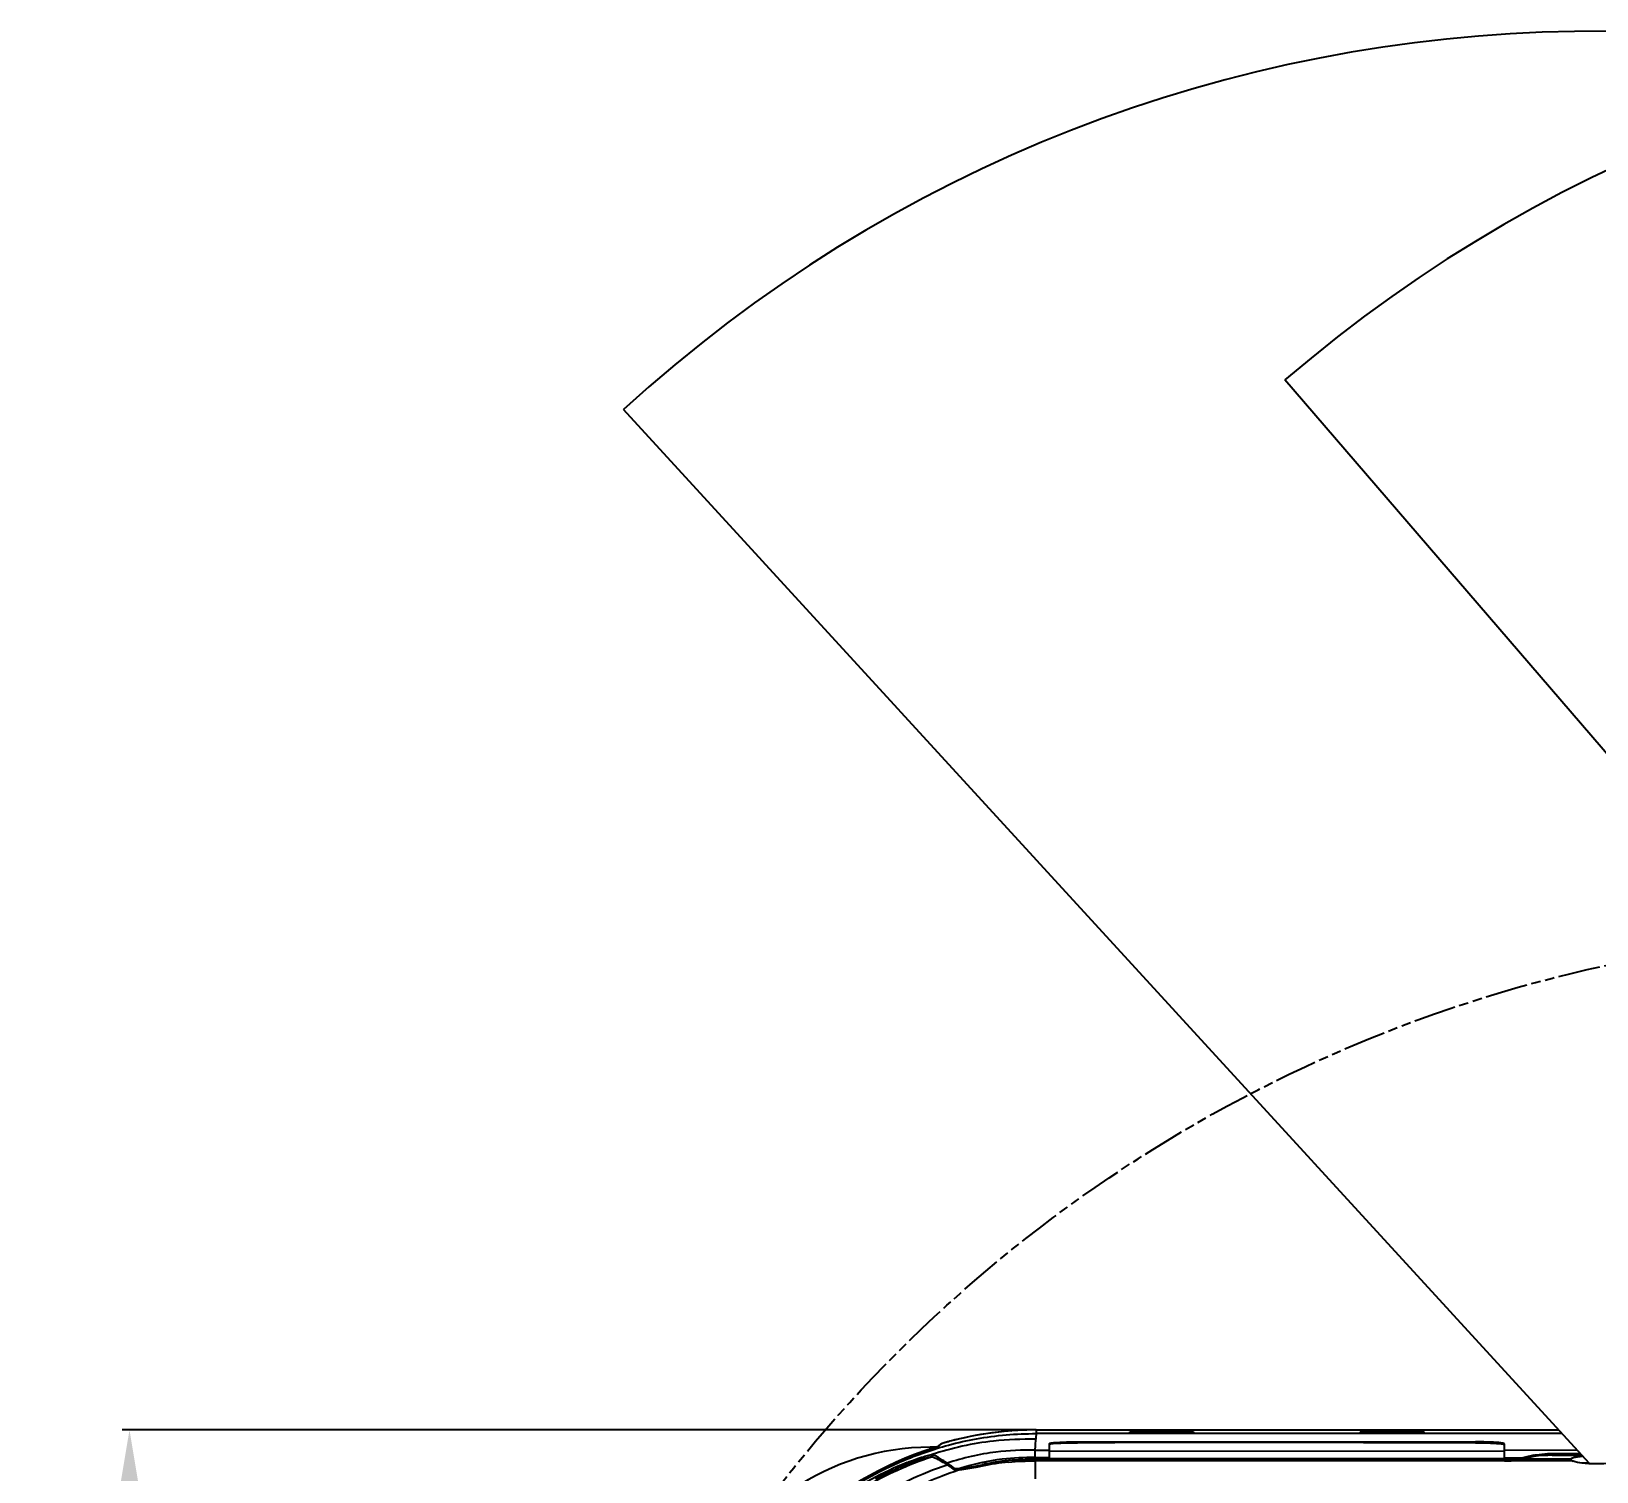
# Model space of a CAD drawing. Header units: millimetres. Extents: x 0 to 5940, y 0 to 4200.
# Drawn here: x 1972 to 2515, y 1795 to 2295 of the extents above; entities that cross this region are included whole.
import ezdxf

# ---------------------------------------------------------------- set-up
doc = ezdxf.new("R2010")
doc.units = ezdxf.units.MM
doc.header["$LTSCALE"] = 32.67
doc.header["$PDMODE"] = 3
doc.header["$PDSIZE"] = 8
doc.linetypes.add('PHANTOM', pattern=[0.8, 0.45, -0.05, 0.1, -0.05, 0.1, -0.05])
doc.layers.get('0').update_dxf_attribs({"linetype": 'CONTINUOUS'})
doc.layers.get('Defpoints').update_dxf_attribs({"linetype": 'CONTINUOUS'})
for name, color, linetype in [('00_COMPONENTS', 7, 'CONTINUOUS'), ('02___PRT_ALL_AXES', 7, 'CONTINUOUS'), ('03___PRT_ALL_CURVES', 7, 'CONTINUOUS'), ('50_ALL_DETAILS', 7, 'CONTINUOUS')]:
    doc.layers.add(name, color=color, linetype=linetype)
doc.styles.get("Standard").update_dxf_attribs({"font": 'simfang.ttf'})
doc.dimstyles.get("Standard").update_dxf_attribs({"dimtxt": 3, "dimasz": 3, "dimexe": 2.5, "dimexo": 0.5, "dimtad": 1, "dimdsep": 46, "dimtxsty": 'Standard', "dimblk": '_FILLED', "dimblk1": '_FILLED', "dimblk2": '_FILLED', "dimcen": 0.09, "dimclrt": 3, "dimazin": 2, "dimtol": 1, "dimtp": 0.01, "dimtm": 0.01, "dimtfac": 1, "dimtofl": 0, "dimtmove": 0, "dimatfit": 3, "dimldrblk": '_FILLED', "dimfxl": 1, "dimtolj": 1, "dimarcsym": 0})

# ---------------------------------------------------------------- blocks, each defined once
blk = doc.blocks.new('_FILLED')
at = {"color": 0, "linetype": 'ByBlock'}
blk.add_solid([(0, 0), (-1, 0.167), (-1, -0.167)], dxfattribs=at)
blk = doc.blocks.new('*D5')
at = {"color": 4, "lineweight": -2, "transparency": 16777216}
for start, end in [(93.4035, 126.7462), (51.4767, 84.8144)]:
    blk.add_arc((2732.86, 1795.09), 288.18, start, end, dxfattribs=at)
at = {"layer": 'Defpoints', "color": 0, "transparency": 16777216}
for p in [(2406.66, 2174.03), (3070.66, 2163.73), (2806.28, 2073.76), (2730.26, 1798.12), (2735.46, 1797.93)]:
    blk.add_point(p, dxfattribs=at)
at = {"color": 4, "lineweight": -2, "transparency": 16777216, "xscale": 20, "yscale": 20, "zscale": 20}
for p, rotation in [((2544.85, 2013.5), 218.7348510125671), ((2927.55, 2007.56), 319.4880566512157)]:
    blk.add_blockref('_FILLED', p, dxfattribs=dict(at, rotation=rotation))
at = {"color": 3, "transparency": 16777216, "insert": (2737.33, 2083.24), "char_height": 20, "attachment_point": 5}
blk.add_mtext('\\A1;83°', dxfattribs=at)
blk = doc.blocks.new('*D6')
at = {"color": 4, "lineweight": -2, "transparency": 16777216}
for p, q in [((2319.79, 1809.49), (2003.08, 1809.49)), ((2005.58, 1789.49), (2005.58, 1495.12)), ((2005.58, 1179.49), (2005.58, 1473.87)), ((2319.79, 1159.49), (2003.08, 1159.49))]:
    blk.add_line(p, q, dxfattribs=at)
at = {"layer": 'Defpoints', "color": 0, "transparency": 16777216}
for p in [(2320.29, 1809.49), (2005.58, 1159.49), (2320.29, 1159.49)]:
    blk.add_point(p, dxfattribs=at)
at = {"color": 4, "lineweight": -2, "transparency": 16777216, "xscale": 20, "yscale": 20, "zscale": 20}
for p, rotation in [((2005.58, 1809.49), 90), ((2005.58, 1159.49), 270)]:
    blk.add_blockref('_FILLED', p, dxfattribs=dict(at, rotation=rotation))
at = {"color": 3, "transparency": 16777216, "insert": (2005.58, 1484.49), "char_height": 20, "attachment_point": 5}
blk.add_mtext('\\A1;650.0', dxfattribs=at)

msp = doc.modelspace()

# ---------------------------------------------------------------- linework, layer by layer
at = {"color": 7}
msp.add_line((2285.56225, 1803.49438), (2283.47627, 1803.49438), dxfattribs=at)
msp.add_arc((2283.47627, 1718.99438), 84.5, 90, 158.5023226, dxfattribs=at)
at = {"layer": '00_COMPONENTS', "color": 7}
for p, q in [((2730.26008, 1798.11745), (2406.658, 2174.02818)), ((2512.25768, 1797.93431), (2177.0649, 2163.73307)), ((2320.29037, 1809.49438), (2501.66483, 1809.49438)), ((2286.51205, 1804.04211), (2286.02615, 1803.64619)), ((2287.02317, 1804.45544), (2286.51205, 1804.04211)), ((2287.47701, 1804.69051), (2287.43835, 1804.67596)), ((2287.51831, 1804.70568), (2287.47701, 1804.69051)), ((2287.56249, 1804.72158), (2287.51831, 1804.70568)), ((2287.60974, 1804.73826), (2287.56249, 1804.72158)), ((2287.66028, 1804.75579), (2287.60974, 1804.73826)), ((2287.71431, 1804.77425), (2287.66028, 1804.75579)), ((2287.80224, 1804.80375), (2287.71431, 1804.77425)), ((2287.89887, 1804.83555), (2287.80224, 1804.80375)), ((2288.00459, 1804.86972), (2287.89887, 1804.83555)), ((2288.11968, 1804.90631), (2288.00459, 1804.86972)), ((2288.2881, 1804.9589), (2288.11968, 1804.90631)), ((2288.47406, 1805.01585), (2288.2881, 1804.9589)), ((2288.67825, 1805.07721), (2288.47406, 1805.01585)), ((2288.90134, 1805.14304), (2288.67825, 1805.07721)), ((2289.14393, 1805.21333), (2288.90134, 1805.14304)), ((2289.27267, 1805.25013), (2289.14393, 1805.21333)), ((2289.54526, 1805.32697), (2289.27267, 1805.25013)), ((2289.83814, 1805.40797), (2289.54526, 1805.32697)), ((2290.1514, 1805.49293), (2289.83814, 1805.40797)), ((2290.35344, 1805.54684), (2290.1514, 1805.49293)), ((2311.63697, 1809.18143), (2311.74246, 1809.18955)), ((2502.84617, 1808.20994), (2320.29034, 1808.20945)), ((2324.81049, 1804.73764), (2324.81049, 1798.94441)), ((2352.85997, 1808.70812), (2352.85997, 1808.78668)), ((2352.86372, 1808.70056), (2352.85997, 1808.70812)), ((2374.85997, 1808.70812), (2374.85618, 1808.70056)), ((2374.85997, 1808.78668), (2374.85997, 1808.70812)), ((2432.85997, 1808.70812), (2432.85997, 1808.78668)), ((2432.86372, 1808.70056), (2432.85997, 1808.70812)), ((2454.85997, 1808.70812), (2454.85618, 1808.70056)), ((2454.85997, 1808.78668), (2454.85997, 1808.70812)), ((2482.81049, 1799.41442), (2482.81049, 1804.69722)), ((2284.06028, 1800.19046), (2284.07904, 1800.90944)), ((2286.02608, 1803.64618), (2285.84005, 1803.58516)), ((2286.07064, 1803.66079), (2286.02608, 1803.64618)), ((2286.14986, 1803.68675), (2286.07064, 1803.66079)), ((2286.20601, 1803.70511), (2286.15037, 1803.68689)), ((2286.23083, 1803.71324), (2286.20601, 1803.70511)), ((2319.95854, 1799.24239), (2321.91621, 1799.24317)), ((2324.81137, 1798.73716), (2319.95854, 1798.72779)), ((2321.91621, 1799.24317), (2323.24529, 1799.24585)), ((2323.24529, 1799.24585), (2324.81049, 1799.24672)), ((2350.3341, 1798.76474), (2349.46795, 1798.76167)), ((2364.41607, 1798.77049), (2350.3341, 1798.76474)), ((2355.8275, 1798.96917), (2362.93425, 1798.97425)), ((2364.52233, 1798.77509), (2364.41607, 1798.77049)), ((2482.80673, 1798.72938), (2478.18756, 1798.73899)), ((2482.81049, 1799.23576), (2482.81049, 1798.93451)), ((2482.90109, 1799.23512), (2482.87096, 1799.23511)), ((2489.24568, 1799.32549), (2489.14535, 1799.29903)), ((2489.15781, 1799.80945), (2489.25767, 1799.83598)), ((2499.39152, 1800.68939), (2509.74863, 1800.67246)), ((2509.28019, 1801.18368), (2499.40443, 1801.19978)), ((2293.82088, 1795.60922), (2293.7424, 1795.60247)), ((2512.25768, 1797.75289), (2512.25768, 1797.93431))]:
    msp.add_line(p, q, dxfattribs=at)
at = {"layer": '00_COMPONENTS', "color": 4}
for p, q in [((2320.29037, 1809.49438), (2320.29037, 1808.22402)), ((2287.07232, 1804.39436), (2286.99356, 1804.33098)), ((2287.07233, 1804.39436), (2286.99356, 1804.33098)), ((2287.18327, 1804.48352), (2287.07232, 1804.39436)), ((2287.37574, 1804.63783), (2287.18327, 1804.48352)), ((2290.36009, 1805.54822), (2290.35344, 1805.54684)), ((2311.74247, 1809.18955), (2311.63704, 1809.18053)), ((2352.85997, 1808.78668), (2352.98089, 1808.6658)), ((2374.85997, 1808.78668), (2374.73905, 1808.6658)), ((2432.85997, 1808.78668), (2432.98089, 1808.6658)), ((2454.85997, 1808.78668), (2454.73905, 1808.6658)), ((2472.81049, 1805.33509), (2472.81049, 1805.03444)), ((2284.03196, 1800.91647), (2284.01337, 1800.20072)), ((2286.39821, 1799.91357), (2286.37882, 1799.16916)), ((2319.95854, 1799.24124), (2319.96184, 1799.90267)), ((2319.95854, 1798.72779), (2319.95854, 1799.24239)), ((2319.96182, 1802.50351), (2324.81049, 1802.50352)), ((2319.96186, 1799.9027), (2319.96185, 1802.50351)), ((2319.96185, 1799.90273), (2324.81049, 1799.90274)), ((2324.81048, 1802.20326), (2482.79749, 1802.15436)), ((2324.81049, 1799.61221), (2475.56188, 1799.55353)), ((2475.56188, 1799.55353), (2482.80702, 1799.55066)), ((2482.80673, 1798.94642), (2482.80673, 1798.72938)), ((2508.17302, 1802.39195), (2482.81049, 1802.4439)), ((2482.81061, 1799.84352), (2486.39342, 1799.83625)), ((2506.65772, 1798.68327), (2482.8428, 1798.72563)), ((2486.39342, 1799.83625), (2489.25854, 1799.83034)), ((2488.79363, 1799.21101), (2488.8053, 1799.72124)), ((2505.86008, 1799.28776), (2489.24568, 1799.32549)), ((2499.39152, 1800.68939), (2499.40443, 1801.19978)), ((2275.28232, 1797.43549), (2275.46941, 1798.17727)), ((2289.40059, 1797.93853), (2289.38671, 1797.40452)), ((2291.62855, 1796.30443), (2291.61459, 1795.76647)), ((2293.83084, 1796.14576), (2293.82001, 1795.60912)), ((2301.53839, 1796.90259), (2301.53839, 1797.43035)), ((2319.96347, 1797.4383), (2319.96382, 1797.3135)), ((2319.96353, 1797.73601), (2319.96355, 1797.18503)), ((2319.96382, 1797.3135), (2319.96489, 1797.18504)), ((2319.96489, 1797.18504), (2319.97431, 1792.51022)), ((2319.96623, 1797.18505), (2319.96831, 1795.08952))]:
    msp.add_line(p, q, dxfattribs=at)
at = {"layer": '00_COMPONENTS', "color": 7}
for points in [[(2287.17706, 1804.55887), (2287.1564, 1804.54706), (2287.13457, 1804.53396), (2287.11169, 1804.5195), (2287.08781, 1804.50355), (2287.06289, 1804.4859), (2287.0371, 1804.46646), (2287.02306, 1804.45535)], [(2287.43835, 1804.67596), (2287.41987, 1804.66887), (2287.40193, 1804.66188), (2287.38447, 1804.65498), (2287.36733, 1804.64809), (2287.35052, 1804.64121), (2287.33398, 1804.63431), (2287.31749, 1804.62728), (2287.30105, 1804.62012), (2287.2846, 1804.61277), (2287.26788, 1804.60509), (2287.25088, 1804.59705), (2287.23353, 1804.58859), (2287.21546, 1804.57946), (2287.19664, 1804.56958), (2287.17706, 1804.55887)], [(2311.63695, 1809.1816), (2310.0602, 1809.04614), (2308.2324, 1808.86285), (2306.40814, 1808.65169), (2304.58783, 1808.41273), (2302.77186, 1808.14603), (2300.96065, 1807.85168), (2299.15461, 1807.52978), (2297.35408, 1807.18039), (2295.5594, 1806.80361), (2293.77098, 1806.39953), (2291.98928, 1805.96828), (2290.35344, 1805.54684)], [(2284.06028, 1800.19046), (2284.05622, 1800.19235), (2284.05186, 1800.19397), (2284.04722, 1800.19531), (2284.04228, 1800.19625), (2284.03706, 1800.19691), (2284.03155, 1800.19765), (2284.02577, 1800.19859), (2284.01971, 1800.19961), (2284.01337, 1800.20072)], [(2284.03196, 1800.91647), (2284.03834, 1800.91607), (2284.04442, 1800.91558), (2284.05023, 1800.91499), (2284.05574, 1800.9143), (2284.06098, 1800.91352), (2284.06592, 1800.91264), (2284.07058, 1800.91167), (2284.07496, 1800.9106), (2284.07904, 1800.90944)], [(2324.81136, 1798.73806), (2323.22595, 1798.73533), (2319.95854, 1798.72779)], [(2482.87096, 1799.23511), (2482.85087, 1799.23503), (2482.8408, 1799.23513), (2482.83072, 1799.23542), (2482.82061, 1799.23585), (2482.81048, 1799.23642)]]:
    msp.add_lwpolyline(points, dxfattribs=at)
at = {"layer": '00_COMPONENTS', "color": 4}
msp.add_lwpolyline([(2319.96191, 1797.736), (2319.96315, 1797.61913), (2319.9635, 1797.55958)], dxfattribs=at)
at = {"layer": '00_COMPONENTS', "color": 7}
for centre, radius, start, end in [((2514.85999, 1795.09439), 500, 49.2759924, 132.4999977), ((2732.86236, 1795.09452), 500, 47.4994512, 130.7234565), ((2320.29037, 1689.49438), 120, 90, 94.0847857), ((2390.79509, -64637.50901), 66442.59442, 89.9292752292, 90.048467053), ((2320.29037, 1689.49438), 119.16205, 107.4502302, 159.8464152), ((2278.8459, 1784.86742), 16.16439, 62.2229537, 67.0001066), ((2318.26792, 1720.57212), 78.65789, 95.5216099, 102.2798707), ((2482.95855, 1837.83015), 39.11044, 269.8881651, 273.1681688), ((2486.82993, 1808.30245), 9.29639, 282.1900456, 284.4223042), ((2486.8482, 1808.79174), 9.27447, 282.1857613, 284.4200165), ((2509.54892, 1723.63328), 78.36265, 102.1935052, 105.0162776), ((2509.5707, 1724.11179), 78.39568, 102.1949187, 105.0165502), ((2499.26225, 1742.08598), 58.59967, 89.8736099, 91.4376767), ((2499.27551, 1742.5723), 58.62374, 89.8740024, 91.4374269), ((2318.6343, 1691.46575), 115.1108, 112.0204097, 125.4673439), ((2320.45765, 1686.90286), 119.4079, 112.2301527, 117.9176787), ((2318.29469, 1720.4483), 78.26897, 95.5693347, 102.3619118), ((2513.89136, 1750.37202), 47.6618, 93.0962619, 94.1088152), ((2514.29722, 1742.96635), 55.07857, 92.2151237, 93.1017393)]:
    msp.add_arc(centre, radius, start, end, dxfattribs=at)
at = {"layer": '00_COMPONENTS', "color": 4}
for centre, radius, start, end in [((2395.83402, 1669.16494), 173.53992, 128.8422407, 129.1662946), ((2287.64696, 1803.68118), 0.99428, 126.9064881, 128.8570133), ((2321.12432, 1689.4937), 120.06286, 103.9789251, 104.8467411), ((2321.1529, 1689.33221), 120.22647, 95.6872208, 103.9735474), ((2321.12598, 1689.48742), 120.06935, 94.5327673, 95.6817775), ((2523.29095, 1794.03105), 203.4945, 176.0042818, 176.5510904), ((2286.52115, 1802.74548), 1.01036, 106.6986799, 109.4893067), ((2778.26183, 1797.68253), 458.30154, 179.8698038, 179.9933171), ((2482.99262, 1834.38376), 35.44914, 269.7058076, 270.9364298), ((2499.2963, 1742.4517), 58.44702, 89.9014601, 91.4696223)]:
    msp.add_arc(centre, radius, start, end, dxfattribs=at)
at = {"layer": '00_COMPONENTS', "color": 7}
for points, knots in [([(2267.60314, 1795.83362), (2269.58942, 1796.81284), (2276.8119, 1800.12819), (2284.35205, 1802.74085), (2289.88478, 1804.23282)], [0, 0, 0, 0, 0.278737502, 1, 1, 1, 1]), ([(2289.88478, 1804.23284), (2293.06865, 1805.09142), (2303.064, 1807.37481), (2313.34584, 1808.21086), (2320.29034, 1808.21094)], [0, 0, 0, 0, 0.321965569, 1, 1, 1, 1]), ([(2324.81049, 1804.73796), (2324.80952, 1804.8123), (2325.15985, 1804.90232), (2325.62835, 1805.00037), (2326.56578, 1805.0995), (2328.30367, 1805.22879), (2331.04402, 1805.33209), (2333.35639, 1805.36083), (2334.61364, 1805.3624)], [0, 0, 0, 0, 0.022609762, 0.079830093, 0.171573001, 0.295071736, 0.617650107, 1, 1, 1, 1]), ([(2324.81049, 1804.43762), (2324.81019, 1804.45647), (2324.94184, 1804.5997), (2325.12701, 1804.5982), (2325.27751, 1804.62809)], [0, 0, 0, 0, 0.109424015, 1, 1, 1, 1]), ([(2325.27751, 1804.62809), (2326.43825, 1804.85862), (2329.56444, 1804.96689), (2332.66472, 1805.0588), (2334.59067, 1805.06163)], [0, 0, 0, 0, 0.380594984, 1, 1, 1, 1]), ([(2352.85997, 1808.78668), (2352.85966, 1808.80666), (2352.96376, 1808.82216), (2353.09378, 1808.85077), (2353.37231, 1808.87376), (2353.72795, 1808.90039), (2354.19103, 1808.92483), (2354.98487, 1808.9591), (2356.18272, 1808.99533), (2357.82846, 1809.02973), (2359.70632, 1809.05533), (2361.74355, 1809.07119), (2363.8621, 1809.07653), (2365.98056, 1809.07116), (2368.01755, 1809.05529), (2369.89501, 1809.02967), (2371.54023, 1808.99525), (2372.73756, 1808.95901), (2373.53094, 1808.92473), (2373.99362, 1808.90028), (2374.34891, 1808.87368), (2374.627, 1808.85063), (2374.75672, 1808.82214), (2374.8603, 1808.80652), (2374.85997, 1808.78668)], [0, 0, 0, 0, 0.002720961, 0.010026329, 0.022001135, 0.038562357, 0.059555581, 0.084783855, 0.146939334, 0.222646679, 0.308999075, 0.402681129, 0.500097347, 0.597509822, 0.691180788, 0.777515172, 0.853198284, 0.915324329, 0.940535689, 0.961513149, 0.978052457, 0.990016943, 0.997297082, 1, 1, 1, 1]), ([(2374.85625, 1808.70056), (2374.83649, 1808.6808), (2374.74024, 1808.66858), (2374.56633, 1808.63765), (2374.28228, 1808.61581), (2373.90672, 1808.58936), (2373.43547, 1808.56561), (2372.63472, 1808.53229), (2371.43921, 1808.4971), (2369.80494, 1808.46368), (2367.94981, 1808.43886), (2365.94285, 1808.4235), (2363.85856, 1808.41833), (2361.77433, 1808.42352), (2359.76753, 1808.43888), (2357.91264, 1808.46372), (2356.27872, 1808.49715), (2355.08354, 1808.53235), (2354.28308, 1808.56567), (2353.8121, 1808.58943), (2353.43676, 1808.61587), (2353.15299, 1808.63773), (2352.97933, 1808.66862), (2352.88336, 1808.68089), (2352.8637, 1808.70056)], [0, 0, 0, 0, 0.003807301, 0.012113199, 0.024924266, 0.042144349, 0.063616355, 0.089145232, 0.151389937, 0.226571448, 0.311898887, 0.404205022, 0.50006481, 0.59592219, 0.688221186, 0.773537022, 0.848702913, 0.910928705, 0.936446178, 0.957908971, 0.975113087, 0.987918967, 0.996209967, 1, 1, 1, 1]), ([(2432.85997, 1808.78668), (2432.85966, 1808.80666), (2432.96376, 1808.82216), (2433.09378, 1808.85077), (2433.37231, 1808.87376), (2433.72795, 1808.90039), (2434.19103, 1808.92483), (2434.98487, 1808.9591), (2436.18272, 1808.99533), (2437.82846, 1809.02973), (2439.70632, 1809.05533), (2441.74355, 1809.07119), (2443.8621, 1809.07653), (2445.98056, 1809.07116), (2448.01755, 1809.05529), (2449.89501, 1809.02967), (2451.54023, 1808.99525), (2452.73756, 1808.95901), (2453.53094, 1808.92473), (2453.99362, 1808.90028), (2454.34891, 1808.87368), (2454.627, 1808.85063), (2454.75672, 1808.82214), (2454.8603, 1808.80652), (2454.85997, 1808.78668)], [0, 0, 0, 0, 0.002720961, 0.010026329, 0.022001135, 0.038562357, 0.059555581, 0.084783855, 0.146939334, 0.222646679, 0.308999075, 0.402681129, 0.500097347, 0.597509822, 0.691180788, 0.777515172, 0.853198284, 0.915324329, 0.940535689, 0.961513149, 0.978052457, 0.990016943, 0.997297082, 1, 1, 1, 1]), ([(2454.85625, 1808.70056), (2454.83649, 1808.6808), (2454.74024, 1808.66858), (2454.56633, 1808.63765), (2454.28228, 1808.61581), (2453.90672, 1808.58936), (2453.43547, 1808.56561), (2452.63472, 1808.53229), (2451.43921, 1808.4971), (2449.80494, 1808.46368), (2447.94981, 1808.43886), (2445.94285, 1808.4235), (2443.85856, 1808.41833), (2441.77433, 1808.42352), (2439.76753, 1808.43888), (2437.91264, 1808.46372), (2436.27872, 1808.49715), (2435.08354, 1808.53235), (2434.28308, 1808.56567), (2433.8121, 1808.58943), (2433.43676, 1808.61587), (2433.15299, 1808.63773), (2432.97933, 1808.66862), (2432.88336, 1808.68089), (2432.8637, 1808.70056)], [0, 0, 0, 0, 0.003807301, 0.012113199, 0.024924266, 0.042144349, 0.063616355, 0.089145232, 0.151389937, 0.226571448, 0.311898887, 0.404205022, 0.50006481, 0.59592219, 0.688221186, 0.773537022, 0.848702913, 0.910928705, 0.936446178, 0.957908971, 0.975113087, 0.987918967, 0.996209967, 1, 1, 1, 1]), ([(2482.81041, 1804.69775), (2482.81041, 1804.77397), (2482.45175, 1804.86492), (2481.96951, 1804.96634), (2481.00876, 1805.06787), (2479.23221, 1805.20112), (2476.4411, 1805.30684), (2474.08747, 1805.33431), (2472.81049, 1805.33509)], [0, 0, 0, 0, 0.022722672, 0.08039478, 0.172750137, 0.296640742, 0.61928344, 1, 1, 1, 1]), ([(2472.81049, 1805.03444), (2474.00562, 1805.03407), (2476.23109, 1804.99967), (2479.22415, 1804.9277), (2481.30273, 1804.69809), (2482.45171, 1804.64542), (2482.75457, 1804.46402)], [0, 0, 0, 0, 0.359334318, 0.670880003, 0.893855322, 1, 1, 1, 1]), ([(2275.28232, 1797.43549), (2276.31271, 1797.85666), (2278.23876, 1798.59337), (2280.83341, 1799.49109), (2282.70261, 1799.95204), (2283.68822, 1800.23501), (2284.01414, 1800.20096)], [0, 0, 0, 0, 0.363792006, 0.674910107, 0.892903889, 1, 1, 1, 1]), ([(2275.47508, 1798.17937), (2276.47333, 1798.58333), (2278.34676, 1799.29346), (2280.88611, 1800.16797), (2282.73191, 1800.64672), (2283.7088, 1800.93249), (2284.03265, 1800.91639)], [0, 0, 0, 0, 0.358950399, 0.668492005, 0.891921016, 1, 1, 1, 1]), ([(2286.39846, 1799.91357), (2286.19526, 1800.03448), (2285.45762, 1800.44492), (2284.65737, 1800.72692), (2284.07902, 1800.90934)], [0, 0, 0, 0, 0.280528059, 1, 1, 1, 1]), ([(2285.84005, 1803.58516), (2285.74665, 1803.55455), (2285.31944, 1803.41484), (2284.89141, 1803.27765), (2284.55638, 1803.17233)], [0, 0, 0, 0, 0.218661307, 1, 1, 1, 1]), ([(2289.38683, 1797.40452), (2289.11298, 1797.57447), (2288.12506, 1798.18709), (2287.12222, 1798.77745), (2286.37882, 1799.16916)], [0, 0, 0, 0, 0.277226394, 1, 1, 1, 1]), ([(2482.90108, 1799.2302), (2483.82516, 1799.23012), (2485.03413, 1799.26818), (2486.23844, 1799.36627), (2486.52128, 1799.39333)], [0, 0, 0, 0, 0.764835014, 1, 1, 1, 1]), ([(2488.7929, 1799.21567), (2488.54322, 1799.1616), (2487.32892, 1798.94091), (2486.09669, 1798.83333), (2485.12006, 1798.77948)], [0, 0, 0, 0, 0.207099462, 1, 1, 1, 1]), ([(2486.52128, 1799.39333), (2486.73706, 1799.41398), (2487.50235, 1799.4959), (2488.26535, 1799.60932), (2488.80588, 1799.72624)], [0, 0, 0, 0, 0.281586884, 1, 1, 1, 1]), ([(2497.79201, 1800.6672), (2497.31296, 1800.65511), (2495.71003, 1800.59002), (2494.09884, 1800.4656), (2492.99763, 1800.22806)], [0, 0, 0, 0, 0.298431125, 1, 1, 1, 1]), ([(2493.01055, 1800.73845), (2493.31256, 1800.80359), (2494.89792, 1801.07), (2496.50817, 1801.14486), (2497.80492, 1801.17759)], [0, 0, 0, 0, 0.192361322, 1, 1, 1, 1]), ([(2505.85999, 1799.30058), (2505.85999, 1799.36836), (2506.11217, 1799.82225), (2506.67049, 1799.88711), (2507.07132, 1799.9854)], [0, 0, 0, 0, 0.141064083, 1, 1, 1, 1]), ([(2505.85999, 1799.30035), (2505.85999, 1799.24561), (2506.00205, 1798.90536), (2506.38688, 1798.79007), (2506.65969, 1798.68232)], [0, 0, 0, 0, 0.157262661, 1, 1, 1, 1]), ([(2511.32759, 1797.82335), (2510.83564, 1797.86739), (2509.26582, 1798.04851), (2507.67793, 1798.29334), (2506.65969, 1798.68232)], [0, 0, 0, 0, 0.311832898, 1, 1, 1, 1]), ([(2523.06, 1798.64526), (2521.50695, 1798.05171), (2517.51619, 1797.65982), (2513.59176, 1797.62066), (2511.32759, 1797.82335)], [0, 0, 0, 0, 0.422429432, 1, 1, 1, 1]), ([(2251.40053, 1786.17022), (2252.75812, 1787.13765), (2257.96201, 1790.67725), (2263.45437, 1793.78843), (2267.60308, 1795.83372)], [0, 0, 0, 0, 0.264923022, 1, 1, 1, 1]), ([(2293.74249, 1795.60259), (2293.27742, 1795.56323), (2292.5905, 1795.54021), (2291.80423, 1795.60115), (2291.61449, 1795.76623)], [0, 0, 0, 0, 0.649828852, 1, 1, 1, 1]), ([(2291.62867, 1796.30442), (2291.82422, 1796.13456), (2292.63928, 1796.07792), (2293.34885, 1796.1035), (2293.83093, 1796.14571)], [0, 0, 0, 0, 0.348642495, 1, 1, 1, 1]), ([(2301.53974, 1796.90259), (2300.81961, 1796.74544), (2298.26431, 1796.2201), (2295.68604, 1795.77457), (2293.82088, 1795.60922)], [0, 0, 0, 0, 0.282456223, 1, 1, 1, 1]), ([(2293.83091, 1796.14574), (2294.36268, 1796.19223), (2296.95074, 1796.50132), (2299.51373, 1796.99137), (2301.5384, 1797.43035)], [0, 0, 0, 0, 0.204872977, 1, 1, 1, 1])]:
    msp.add_open_spline(points, degree=3, knots=knots, dxfattribs=at)
at = {"layer": '00_COMPONENTS', "color": 4}
for points, knots in [([(2320.16516, 1806.27297), (2315.28631, 1806.27295), (2303.04559, 1805.9214), (2291.01109, 1803.18771), (2284.03199, 1800.91647)], [0, 0, 0, 0, 0.399309419, 1, 1, 1, 1]), ([(2290.36009, 1805.54822), (2289.98045, 1805.44759), (2289.2879, 1805.25722), (2288.47647, 1805.0189), (2287.95235, 1804.85202), (2287.67495, 1804.76156), (2287.49443, 1804.69097), (2287.40042, 1804.65759), (2287.37574, 1804.63783)], [0, 0, 0, 0, 0.377364294, 0.690170782, 0.812170496, 0.906325047, 0.969621877, 1, 1, 1, 1]), ([(2319.96181, 1802.50353), (2319.97801, 1802.83792), (2320.04037, 1804.09469), (2320.10936, 1805.35113), (2320.16516, 1806.27297)], [0, 0, 0, 0, 0.266058678, 1, 1, 1, 1]), ([(2252.43241, 1784.35938), (2255.1721, 1786.27331), (2265.12631, 1792.6258), (2275.98166, 1797.53675), (2284.01012, 1800.20135)], [0, 0, 0, 0, 0.283194491, 1, 1, 1, 1]), ([(2319.96185, 1802.50351), (2315.41667, 1802.50351), (2305.05195, 1802.15027), (2294.90546, 1799.7414), (2289.40068, 1797.93853)], [0, 0, 0, 0, 0.439671254, 1, 1, 1, 1]), ([(2319.96184, 1799.90267), (2316.14224, 1799.90117), (2307.29388, 1799.59277), (2298.61515, 1797.6291), (2293.83091, 1796.14574)], [0, 0, 0, 0, 0.432643591, 1, 1, 1, 1]), ([(2486.46041, 1799.08781), (2486.68152, 1799.108), (2487.46477, 1799.18833), (2488.24591, 1799.30122), (2488.79872, 1799.42026)], [0, 0, 0, 0, 0.28194088, 1, 1, 1, 1]), ([(2488.79864, 1799.42026), (2488.85908, 1799.43379), (2488.97676, 1799.45983), (2489.09396, 1799.48809), (2489.15057, 1799.50318)], [0, 0, 0, 0, 0.513926316, 1, 1, 1, 1]), ([(2493.00294, 1800.43749), (2493.30467, 1800.50406), (2494.89063, 1800.7688), (2496.50054, 1800.8447), (2497.79731, 1800.8795)], [0, 0, 0, 0, 0.19236945, 1, 1, 1, 1]), ([(2255.43351, 1779.47215), (2258.08415, 1781.44612), (2268.66033, 1788.70506), (2280.33561, 1794.42868), (2289.38012, 1797.40851)], [0, 0, 0, 0, 0.257639944, 1, 1, 1, 1]), ([(2293.7424, 1795.60247), (2291.7001, 1794.96268), (2283.18396, 1791.96131), (2275.069, 1787.86333), (2269.18831, 1784.28284)], [0, 0, 0, 0, 0.237134987, 1, 1, 1, 1])]:
    msp.add_open_spline(points, degree=3, knots=knots, dxfattribs=at)
for points in [[(2287.37574, 1804.63783), (2287.25911, 1804.6047), (2287.14684, 1804.54902), (2287.04989, 1804.47622)], [(2483.57197, 1798.93936), (2484.53594, 1798.9545), (2485.50032, 1799.00013), (2486.46041, 1799.08781)], [(2489.15057, 1799.50318), (2490.43416, 1799.8168), (2491.71218, 1800.15483), (2493.00294, 1800.43749)]]:
    msp.add_open_spline(points, degree=3, dxfattribs=at)
at = {"layer": '00_COMPONENTS', "color": 7}
for points in [[(2334.61364, 1805.3624), (2380.68175, 1805.42014), (2426.74993, 1805.36271), (2472.81807, 1805.3355)], [(2285.16181, 1799.74683), (2284.79753, 1799.90176), (2284.42669, 1800.04077), (2284.06025, 1800.1905)], [(2287.82781, 1798.98523), (2287.35858, 1799.30565), (2286.88668, 1799.62334), (2286.39821, 1799.91357)], [(2289.40073, 1797.9387), (2288.86537, 1798.27032), (2288.34788, 1798.6301), (2287.82781, 1798.98523)], [(2310.69867, 1798.3478), (2313.77361, 1798.6445), (2316.86932, 1798.72287), (2319.95854, 1798.72772)], [(2319.95854, 1799.24122), (2316.8696, 1799.23765), (2313.77424, 1799.15943), (2310.69936, 1798.86504)], [(2324.81049, 1798.95988), (2335.14948, 1798.97379), (2345.4885, 1798.96116), (2355.8275, 1798.96917)], [(2349.46795, 1798.76167), (2341.24909, 1798.75399), (2333.03022, 1798.75394), (2324.81137, 1798.73716)], [(2362.93425, 1798.97425), (2396.7162, 1798.99625), (2430.49819, 1798.99732), (2464.28012, 1798.95819)], [(2426.85904, 1798.77472), (2406.08014, 1798.78363), (2385.30123, 1798.78883), (2364.52233, 1798.77509)], [(2452.83082, 1798.76055), (2444.17356, 1798.76861), (2435.5163, 1798.77101), (2426.85904, 1798.77472)], [(2478.18756, 1798.73899), (2469.73532, 1798.75129), (2461.28307, 1798.75267), (2452.83082, 1798.76055)], [(2464.28012, 1798.95819), (2470.45565, 1798.95104), (2476.6312, 1798.95596), (2482.80673, 1798.94642)], [(2507.07132, 1799.9854), (2507.43211, 1800.07388), (2507.79859, 1800.13927), (2508.16587, 1800.19502)], [(2508.16587, 1800.19502), (2508.7713, 1800.28693), (2509.381, 1800.3513), (2509.99124, 1800.40229)], [(2289.38671, 1797.40452), (2289.74898, 1797.18041), (2290.11432, 1796.95931), (2290.45749, 1796.70693)], [(2289.40059, 1797.93853), (2289.76254, 1797.71476), (2290.12832, 1797.49523), (2290.47145, 1797.24356)], [(2290.45749, 1796.70693), (2290.8579, 1796.41246), (2291.23986, 1796.093), (2291.61459, 1795.76647)], [(2290.47145, 1797.24356), (2290.87201, 1796.94976), (2291.2538, 1796.63049), (2291.62855, 1796.30443)]]:
    msp.add_open_spline(points, degree=3, dxfattribs=at)
at = {"layer": '02___PRT_ALL_AXES', "color": 4}
msp.add_line((2283.47627, 1802.82212), (2283.47627, 1803.49438), dxfattribs=at)
at = {"layer": '03___PRT_ALL_CURVES', "color": 4}
msp.add_line((2285.56225, 1803.49438), (2285.45997, 1803.49438), dxfattribs=at)
at = {"layer": '50_ALL_DETAILS', "color": 6, "linetype": 'PHANTOM'}
msp.add_circle((2623.8691, 1484.49438), 497.55869, dxfattribs=at)

# ---------------------------------------------------------------- dimensions: what is measured, and where the dimension line sits
dim = msp.add_angular_dim_2l(base=(2806.27792, 2073.76433), line1=((2735.46469, 1797.93442), (3070.66099, 2163.72996)), line2=((2730.26008, 1798.11745), (2406.658, 2174.02818)), dimstyle='Standard', override={"dimtxt": 20, "dimasz": 20, "dimtad": 0, "dimtih": 1, "dimtoh": 1, "dimdec": 1, "dimzin": 0, "dimcen": 5.346, "dimclrd": 4, "dimclre": 4, "dimadec": 0, "dimazin": 0, "dimtol": 0, "dimtdec": 1, "dimtzin": 0})
dim.commit()
dim.dimension.update_dxf_attribs({"geometry": '*D5', "text_midpoint": (2737.33126, 2083.23812)})
dim = msp.add_linear_dim(base=(2005.581, 1159.49438), p1=(2320.29037, 1809.49438), p2=(2320.29037, 1159.49438), angle=90, dimstyle='Standard', override={"dimtxt": 20, "dimasz": 20, "dimtad": 0, "dimtih": 1, "dimtoh": 1, "dimdec": 1, "dimzin": 0, "dimcen": 5.346, "dimclrd": 4, "dimclre": 4, "dimadec": 0, "dimazin": 0, "dimtol": 0, "dimtdec": 1, "dimtzin": 0})
dim.commit()
dim.dimension.update_dxf_attribs({"geometry": '*D6', "text_midpoint": (2005.581, 1484.49438)})

doc.saveas('drawing.dxf')
